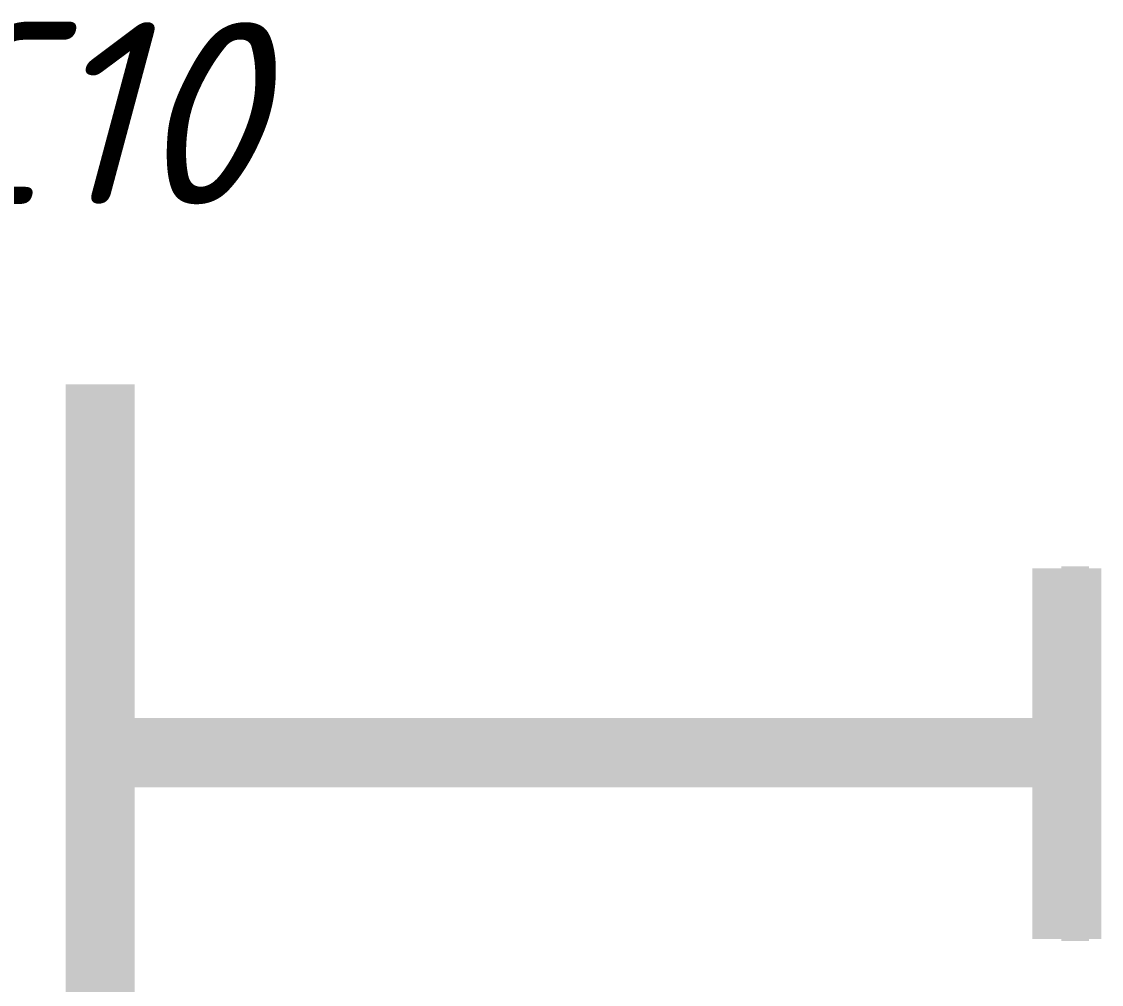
# Model space of a CAD drawing. Header units: inches. Extents: x 0 to 841, y 0 to 594.
# Drawn here: x 146.18 to 157.89, y 204.98 to 215.43 of the extents above; entities that cross this region are included whole.
import ezdxf

# ---------------------------------------------------------------- set-up
doc = ezdxf.new("R2010")
doc.units = ezdxf.units.IN
doc.layers.add('Sheet', color=255, linetype='Continuous')
doc.styles.get("Standard").update_dxf_attribs({"font": 'isocpeui.ttf'})

msp = doc.modelspace()

# ---------------------------------------------------------------- linework, layer by layer
at = {"layer": 'Sheet'}
for points in [[(147.031, 203.48, 0.749, 0.749, 0), (147.031, 211.498, 0.749, 0.749, 0)], [(157.519, 205.479, 0.749, 0.749, 0), (157.519, 209.499, 0.749, 0.749, 0)], [(157.609, 209.522, 0.3, 0.3, 0), (157.609, 205.456, 0.3, 0.3, 0)], [(152.533, 207.5, 0.749, 0.749, 0), (147.031, 207.5, 0.749, 0.749, 0)], [(152.533, 207.5, 0.749, 0.749, 0), (157.519, 207.5, 0.749, 0.749, 0)], [(147.525, 207.5, 0.3, 0.3, 0), (152.533, 207.5, 0.3, 0.3, 0)], [(152.533, 207.5, 0.3, 0.3, 0), (157.609, 207.5, 0.3, 0.3, 0)]]:
    msp.add_lwpolyline(points, format="xyseb", dxfattribs=at)

# ---------------------------------------------------------------- texts
msp.add_text('C10', height=1.9764, dxfattribs=at).set_placement((144.988, 213.452))

doc.saveas('drawing.dxf')
